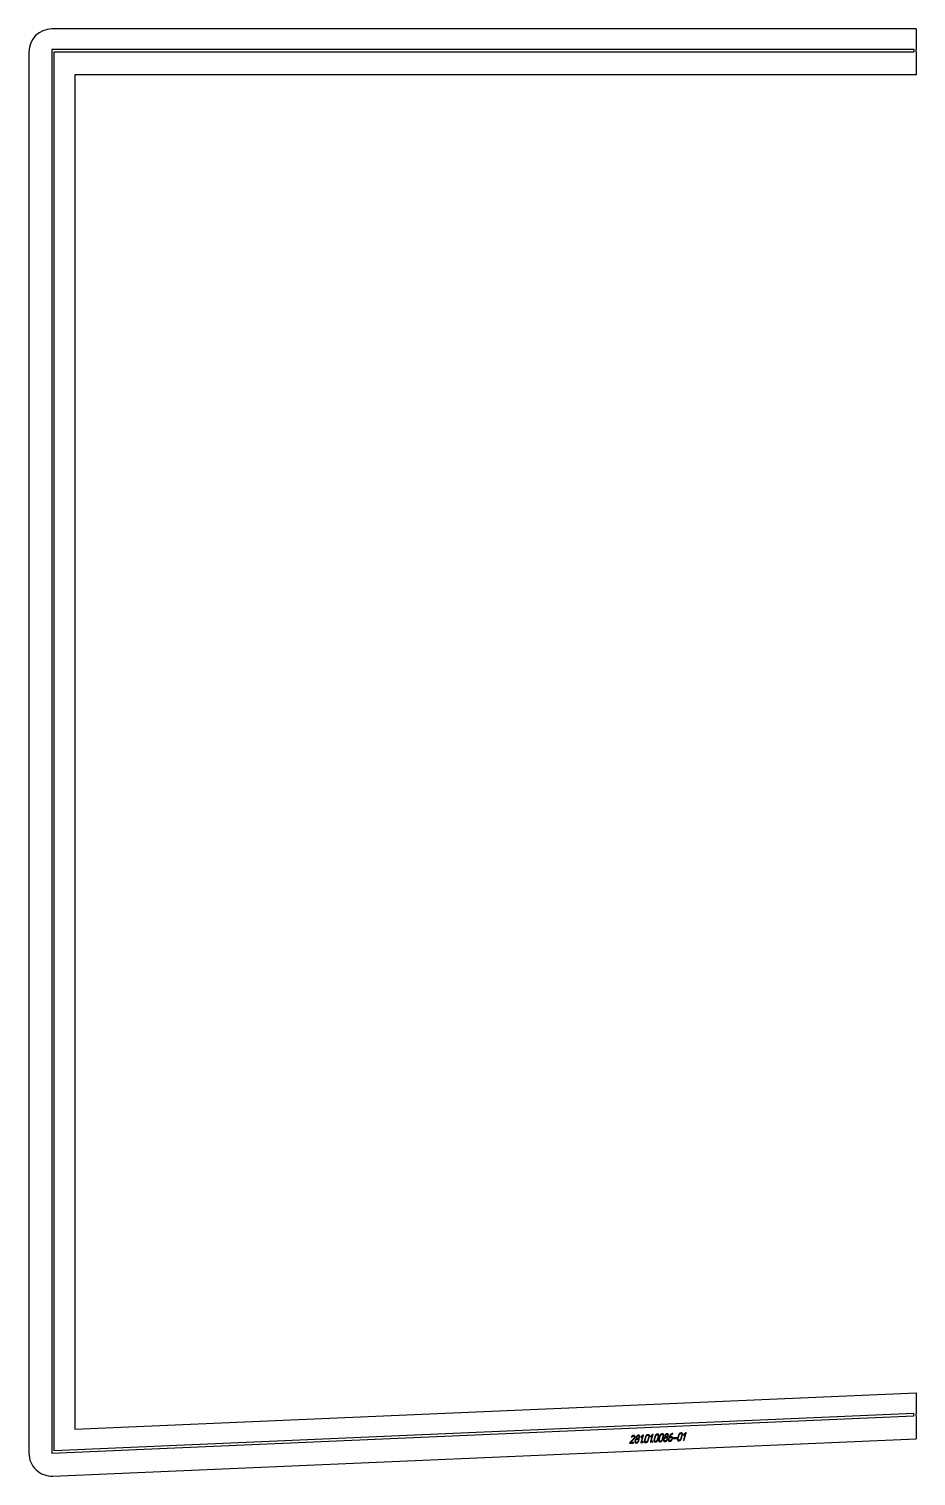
# Model space of a CAD drawing. Header units: millimetres. Extents: x 56 to 1218, y 72 to 1968.
import ezdxf

# ---------------------------------------------------------------- set-up
doc = ezdxf.new("R2010")
doc.units = ezdxf.units.MM
doc.linetypes.add('K5LT_BASIC', pattern=[0])
doc.layers.add('Engraving', color=7, linetype='Continuous')

msp = doc.modelspace()

# ---------------------------------------------------------------- linework, layer by layer
at = {"color": 143, "linetype": 'K5LT_BASIC', "lineweight": 25, "true_color": 0x33acca}
for p, q in [((1217.7, 1968.5), (86.1, 1968.5)), ((1217.7, 1968.5), (1217.7, 1941.5)), ((56.1, 1938.5), (56.1, 102.1)), ((1217.7, 1938.5), (1217.7, 1941.5)), ((1217.7, 1938.5), (1217.7, 1908.5)), ((116.1, 1908.5), (116.1, 133.4)), ((1217.7, 1908.5), (116.1, 1908.5)), ((116.1, 133.4), (1217.7, 181.1)), ((1217.7, 181.1), (1217.7, 154.1)), ((1217.7, 151.1), (1217.7, 154.1)), ((1217.7, 151.1), (1217.7, 121.1)), ((87.4, 72.1), (1217.7, 121.1))]:
    msp.add_line(p, q, dxfattribs=at)
for centre, start, end in [((86.1, 1938.5), 90, 180), ((86.1, 102.1), 180, 272.4787)]:
    msp.add_arc(centre, 30, start, end, dxfattribs=at)
at = {"layer": 'Engraving', "color": 143, "linetype": 'K5LT_BASIC', "lineweight": 25, "true_color": 0x33acca}
for p, q in [((86.1, 1941.5), (86.1, 102.1)), ((1215.1, 1941.5), (86.1, 1941.5)), ((89.1, 1938.5), (1215.1, 1938.5)), ((89.1, 105.3), (89.1, 1938.5)), ((1215.1, 1938.5), (1215.1, 1941.5)), ((1215, 154), (89.1, 105.3)), ((1215, 151), (1215, 154)), ((86.1, 102.1), (1215, 151))]:
    msp.add_line(p, q, dxfattribs=at)
for points, knots in [([(847.2, 115.3), (845.1, 115.2), (842.9, 115.1), (842.8, 115.1), (842.7, 115.2), (842.6, 115.3), (842.7, 115.4), (842.7, 115.5), (842.8, 115.6), (845.6, 118.7), (848.4, 121.8), (848.5, 122), (848.6, 122.1), (848.7, 122.2), (848.8, 122.4), (848.9, 122.6), (849, 122.9), (849.2, 123.6), (848.8, 124.1), (848.6, 124.3), (848.3, 124.4), (848, 124.6), (847.6, 124.5), (847.1, 124.5), (846.6, 124.2), (846.1, 123.9), (845.7, 123.2), (845.6, 123.1), (845.5, 123.1), (845.4, 123), (845.3, 123), (845.1, 123), (845.1, 123.1), (845, 123.2), (845, 123.3), (845.1, 123.4), (845.1, 123.4), (845.6, 124.3), (846.4, 124.8), (847.1, 125.2), (847.8, 125.3), (848.8, 125.3), (849.4, 124.7), (850, 124), (849.8, 122.9), (849.7, 122.6), (849.5, 122.2), (849.2, 121.9), (848.9, 121.4), (846.3, 118.6), (843.8, 115.8), (845.6, 115.9), (847.4, 116), (847.5, 116), (847.6, 115.9), (847.7, 115.8), (847.6, 115.7), (847.6, 115.5), (847.5, 115.4), (847.3, 115.3), (847.2, 115.3)], [0, 0, 0, 3.047826, 3.047826, 3.226196, 3.226196, 3.425035, 3.425035, 3.570989, 3.570989, 9.561221, 9.561221, 9.825724, 9.825724, 10.050668, 10.050668, 10.473601, 10.473601, 11.396415, 11.396415, 11.832946, 11.832946, 12.317549, 12.317549, 13.072233, 13.072233, 14.062635, 14.062635, 14.240973, 14.240973, 14.40613, 14.40613, 14.588981, 14.588981, 14.779051, 14.779051, 14.881829, 14.881829, 16.249197, 16.249197, 17.325971, 17.325971, 18.610175, 18.610175, 19.935785, 19.935785, 20.483021, 20.483021, 21.195978, 21.195978, 26.62229, 26.62229, 29.191003, 29.191003, 29.365522, 29.365522, 29.547183, 29.547183, 29.763638, 29.763638, 30, 30, 30]), ([(854.5, 117.8), (854.2, 116.9), (853.4, 116.2), (852.6, 115.6), (851.8, 115.5), (851.4, 115.5), (851, 115.5), (850.2, 115.4), (849.7, 116), (849.3, 116.6), (849.5, 117.5), (849.7, 118.3), (849.9, 119), (850.1, 119.5), (850.5, 120.1), (851, 120.6), (851.6, 121), (851.3, 121.2), (851.3, 121.7), (851.2, 122.1), (851.3, 122.6), (851.4, 123), (851.5, 123.4), (851.8, 124.2), (852.6, 124.9), (853, 125.2), (853.4, 125.4), (853.6, 125.5), (853.8, 125.6), (853.9, 125.6), (854, 125.6), (854.1, 125.6), (854.2, 125.6), (855.1, 125.7), (855.6, 125.1), (855.8, 124.8), (855.9, 124.4), (855.9, 124.2), (855.9, 124), (855.9, 123.9), (855.8, 123.8), (855.8, 123.7), (855.8, 123.6), (855.7, 123.2), (855.6, 122.8), (855.4, 122.3), (855.1, 121.9), (854.8, 121.5), (854.3, 121.1), (854.7, 120.9), (854.9, 120.4), (855.1, 119.9), (854.9, 119.2), (854.7, 118.5), (854.5, 117.8)], [0, 0, 0, 1.873598, 1.873598, 3.69261, 3.69261, 4.386884, 4.386884, 5.818535, 5.818535, 7.364988, 7.364988, 8.831065, 8.831065, 10.043454, 10.043454, 11.431214, 11.431214, 12.22177, 12.22177, 13.14885, 13.14885, 13.899491, 13.899491, 15.762312, 15.762312, 16.708293, 16.708293, 17.125443, 17.125443, 17.362221, 17.362221, 17.577677, 17.577677, 19.055802, 19.055802, 19.771228, 19.771228, 20.139764, 20.139764, 20.365597, 20.365597, 20.592941, 20.592941, 21.340886, 21.340886, 22.373032, 22.373032, 23.469845, 23.469845, 24.415003, 24.415003, 25.533412, 25.533412, 27, 27, 27]), ([(853.8, 117.8), (854, 118.5), (854.2, 119.2), (854.4, 119.8), (854.1, 120.2), (853.8, 120.6), (853.2, 120.6), (852.8, 120.6), (852.5, 120.5), (851.9, 120.5), (851.3, 120.1), (850.8, 119.6), (850.6, 119), (850.4, 118.3), (850.2, 117.6), (850.1, 117), (850.4, 116.6), (850.7, 116.2), (851.2, 116.2), (851.6, 116.2), (852, 116.2), (852.6, 116.3), (853.1, 116.7), (853.6, 117.2), (853.8, 117.8)], [0, 0, 0, 1.329406, 1.329406, 2.254108, 2.254108, 3.148824, 3.148824, 3.778355, 3.778355, 4.877538, 4.877538, 6.009386, 6.009386, 7.338792, 7.338792, 8.260968, 8.260968, 9.137189, 9.137189, 9.766721, 9.766721, 10.866842, 10.866842, 12, 12, 12]), ([(854.9, 122.8), (855, 123.2), (855.1, 123.5), (855.2, 124.1), (854.9, 124.5), (854.6, 124.9), (854.1, 124.9), (853.5, 124.9), (852.9, 124.4), (852.4, 124), (852.2, 123.4), (852.1, 123), (852, 122.6), (851.8, 122), (852.1, 121.6), (852.4, 121.2), (853, 121.3), (853.6, 121.3), (854.1, 121.7), (854.7, 122.2), (854.9, 122.8)], [0, 0, 0, 0.718951, 0.718951, 1.697337, 1.697337, 2.634709, 2.634709, 3.797866, 3.797866, 5.000561, 5.000561, 5.719512, 5.719512, 6.697901, 6.697901, 7.635273, 7.635273, 8.789173, 8.789173, 10, 10, 10]), ([(858.2, 116.2), (858.1, 116), (858, 115.9), (857.9, 115.8), (857.7, 115.8), (857.7, 115.8), (857.5, 115.9), (857.4, 116), (857.5, 116.2), (858.7, 120.4), (859.9, 124.7), (858.9, 123.9), (857.9, 123.1), (857.8, 123), (857.7, 122.9), (857.5, 122.9), (857.4, 123), (857.4, 123.1), (857.4, 123.3), (857.4, 123.4), (857.6, 123.5), (858.9, 124.7), (860.3, 125.8), (860.4, 125.9), (860.6, 125.9), (860.7, 125.9), (860.8, 125.9), (860.9, 125.8), (860.8, 125.6), (859.5, 120.9), (858.2, 116.2)], [0, 0, 0, 0.181151, 0.181151, 0.343934, 0.343934, 0.472146, 0.472146, 0.625059, 0.625059, 5.39951, 5.39951, 6.773407, 6.773407, 6.936544, 6.936544, 7.074093, 7.074093, 7.217588, 7.217588, 7.383484, 7.383484, 9.302301, 9.302301, 9.462957, 9.462957, 9.596849, 9.596849, 9.739807, 9.739807, 15, 15, 15]), ([(860, 117), (860.2, 117), (860.3, 116.9), (860.4, 116.7), (860.3, 116.5), (860.3, 116.3), (860.1, 116.1), (859.9, 116), (859.7, 115.9), (859.4, 115.9), (859.3, 116.1), (859.2, 116.2), (859.3, 116.5), (859.3, 116.6), (859.5, 116.8), (859.7, 117), (860, 117)], [0, 0, 0, 0.855828, 0.855828, 1.74556, 1.74556, 2.805969, 2.805969, 3.96496, 3.96496, 4.876932, 4.876932, 5.801755, 5.801755, 6.76801, 6.76801, 8, 8, 8]), ([(866.9, 118.5), (866.7, 117.6), (865.9, 116.9), (865.1, 116.2), (864.2, 116.2), (863.8, 116.2), (863.5, 116.1), (862.6, 116.1), (862.2, 116.7), (861.7, 117.3), (861.9, 118.2), (862.8, 121.1), (863.6, 124), (863.8, 124.8), (864.6, 125.5), (865.4, 126.2), (866.3, 126.2), (866.7, 126.3), (867, 126.3), (867.9, 126.3), (868.4, 125.7), (868.8, 125.1), (868.6, 124.2), (867.7, 121.3), (866.9, 118.5)], [0, 0, 0, 0.846521, 0.846521, 1.674424, 1.674424, 1.989042, 1.989042, 2.637777, 2.637777, 3.338641, 3.338641, 5.996422, 5.996422, 6.83575, 6.83575, 7.667338, 7.667338, 7.981955, 7.981955, 8.645972, 8.645972, 9.342219, 9.342219, 12, 12, 12]), ([(866.2, 118.4), (867, 121.3), (867.8, 124.2), (868, 124.8), (867.7, 125.2), (867.4, 125.6), (866.8, 125.6), (866.5, 125.5), (866.1, 125.5), (865.5, 125.5), (865, 125.1), (864.5, 124.6), (864.3, 124), (863.5, 121.1), (862.7, 118.2), (862.5, 117.6), (862.8, 117.2), (863.1, 116.8), (863.7, 116.9), (864, 116.9), (864.4, 116.9), (865, 116.9), (865.5, 117.4), (866, 117.8), (866.2, 118.4)], [0, 0, 0, 3.194824, 3.194824, 3.749556, 3.749556, 4.284872, 4.284872, 4.662943, 4.662943, 5.32312, 5.32312, 6.003067, 6.003067, 9.197891, 9.197891, 9.751896, 9.751896, 10.278148, 10.278148, 10.656218, 10.656218, 11.310094, 11.310094, 12, 12, 12]), ([(870.6, 116.9), (870.6, 116.7), (870.4, 116.6), (870.3, 116.5), (870.2, 116.5), (870.1, 116.5), (869.9, 116.6), (869.9, 116.6), (869.9, 116.8), (871.1, 121.1), (872.3, 125.4), (871.3, 124.5), (870.4, 123.7), (870.2, 123.6), (870.1, 123.6), (869.9, 123.6), (869.9, 123.7), (869.8, 123.8), (869.8, 124), (869.8, 124), (870, 124.2), (871.4, 125.3), (872.7, 126.5), (872.9, 126.6), (873, 126.6), (873.1, 126.6), (873.2, 126.5), (873.3, 126.4), (873.3, 126.3), (871.9, 121.6), (870.6, 116.9)], [0, 0, 0, 0.181151, 0.181151, 0.343934, 0.343934, 0.472146, 0.472146, 0.625059, 0.625059, 5.39951, 5.39951, 6.773407, 6.773407, 6.936544, 6.936544, 7.074093, 7.074093, 7.217588, 7.217588, 7.383484, 7.383484, 9.302301, 9.302301, 9.462957, 9.462957, 9.596849, 9.596849, 9.739807, 9.739807, 15, 15, 15]), ([(872.4, 117.7), (872.6, 117.7), (872.7, 117.5), (872.8, 117.4), (872.8, 117.2), (872.7, 117), (872.5, 116.8), (872.3, 116.6), (872.1, 116.6), (871.8, 116.6), (871.7, 116.7), (871.6, 116.9), (871.7, 117.1), (871.7, 117.2), (871.9, 117.4), (872.1, 117.7), (872.4, 117.7)], [0, 0, 0, 0.855828, 0.855828, 1.74556, 1.74556, 2.805969, 2.805969, 3.96496, 3.96496, 4.876932, 4.876932, 5.801755, 5.801755, 6.76801, 6.76801, 8, 8, 8]), ([(879.3, 119.1), (879.1, 118.2), (878.3, 117.5), (877.5, 116.9), (876.6, 116.8), (876.2, 116.8), (875.9, 116.8), (875.1, 116.7), (874.6, 117.3), (874.1, 117.9), (874.4, 118.8), (875.2, 121.7), (876, 124.6), (876.2, 125.5), (877, 126.2), (877.8, 126.9), (878.7, 126.9), (879.1, 126.9), (879.4, 126.9), (880.3, 127), (880.8, 126.4), (881.2, 125.8), (881, 124.9), (880.2, 122), (879.3, 119.1)], [0, 0, 0, 0.846521, 0.846521, 1.674424, 1.674424, 1.989042, 1.989042, 2.637777, 2.637777, 3.338641, 3.338641, 5.996422, 5.996422, 6.83575, 6.83575, 7.667338, 7.667338, 7.981955, 7.981955, 8.645972, 8.645972, 9.342219, 9.342219, 12, 12, 12]), ([(878.6, 119.1), (879.4, 122), (880.3, 124.8), (880.4, 125.4), (880.1, 125.8), (879.8, 126.2), (879.2, 126.2), (878.9, 126.2), (878.5, 126.2), (877.9, 126.1), (877.4, 125.7), (876.9, 125.3), (876.7, 124.7), (875.9, 121.8), (875.1, 118.9), (874.9, 118.3), (875.2, 117.9), (875.5, 117.5), (876.1, 117.5), (876.4, 117.5), (876.8, 117.6), (877.4, 117.6), (877.9, 118), (878.5, 118.4), (878.6, 119.1)], [0, 0, 0, 3.194824, 3.194824, 3.749556, 3.749556, 4.284872, 4.284872, 4.662943, 4.662943, 5.32312, 5.32312, 6.003067, 6.003067, 9.197891, 9.197891, 9.751896, 9.751896, 10.278148, 10.278148, 10.656218, 10.656218, 11.310094, 11.310094, 12, 12, 12]), ([(885.7, 119.4), (885.4, 118.6), (884.6, 117.9), (883.8, 117.2), (882.9, 117.2), (882.6, 117.1), (882.2, 117.1), (881.4, 117.1), (880.9, 117.7), (880.4, 118.3), (880.7, 119.2), (881.5, 122.1), (882.3, 125), (882.6, 125.8), (883.4, 126.5), (884.2, 127.2), (885.1, 127.2), (885.4, 127.3), (885.8, 127.3), (886.7, 127.3), (887.1, 126.7), (887.6, 126.1), (887.3, 125.2), (886.5, 122.3), (885.7, 119.4)], [0, 0, 0, 0.846521, 0.846521, 1.674424, 1.674424, 1.989042, 1.989042, 2.637777, 2.637777, 3.338641, 3.338641, 5.996422, 5.996422, 6.83575, 6.83575, 7.667338, 7.667338, 7.981955, 7.981955, 8.645972, 8.645972, 9.342219, 9.342219, 12, 12, 12]), ([(885, 119.4), (885.8, 122.3), (886.6, 125.2), (886.8, 125.8), (886.5, 126.2), (886.2, 126.6), (885.6, 126.5), (885.2, 126.5), (884.9, 126.5), (884.3, 126.5), (883.7, 126), (883.2, 125.6), (883, 125), (882.2, 122.1), (881.4, 119.2), (881.2, 118.6), (881.6, 118.2), (881.9, 117.8), (882.4, 117.8), (882.8, 117.9), (883.1, 117.9), (883.7, 117.9), (884.3, 118.3), (884.8, 118.8), (885, 119.4)], [0, 0, 0, 3.194824, 3.194824, 3.749556, 3.749556, 4.284872, 4.284872, 4.662943, 4.662943, 5.32312, 5.32312, 6.003067, 6.003067, 9.197891, 9.197891, 9.751896, 9.751896, 10.278148, 10.278148, 10.656218, 10.656218, 11.310094, 11.310094, 12, 12, 12]), ([(892, 119.8), (891.8, 118.9), (891, 118.2), (890.2, 117.5), (889.3, 117.5), (888.9, 117.5), (888.6, 117.5), (887.7, 117.4), (887.3, 118), (886.8, 118.6), (887, 119.5), (887.2, 120.2), (887.5, 121), (887.6, 121.5), (888.1, 122), (888.5, 122.6), (889.1, 122.9), (888.9, 123.2), (888.8, 123.6), (888.7, 124.1), (888.8, 124.6), (888.9, 125), (889, 125.3), (889.3, 126.2), (890.1, 126.9), (890.5, 127.2), (890.9, 127.4), (891.1, 127.5), (891.3, 127.5), (891.4, 127.6), (891.5, 127.6), (891.7, 127.6), (891.8, 127.6), (892.6, 127.6), (893.1, 127), (893.3, 126.8), (893.4, 126.4), (893.4, 126.2), (893.4, 126), (893.4, 125.9), (893.4, 125.8), (893.3, 125.7), (893.3, 125.5), (893.2, 125.2), (893.1, 124.8), (892.9, 124.3), (892.6, 123.9), (892.3, 123.4), (891.8, 123.1), (892.2, 122.9), (892.4, 122.3), (892.6, 121.8), (892.4, 121.2), (892.2, 120.5), (892, 119.8)], [0, 0, 0, 1.873598, 1.873598, 3.69261, 3.69261, 4.386884, 4.386884, 5.818535, 5.818535, 7.364988, 7.364988, 8.831065, 8.831065, 10.043454, 10.043454, 11.431214, 11.431214, 12.22177, 12.22177, 13.14885, 13.14885, 13.899491, 13.899491, 15.762312, 15.762312, 16.708293, 16.708293, 17.125443, 17.125443, 17.362221, 17.362221, 17.577677, 17.577677, 19.055802, 19.055802, 19.771228, 19.771228, 20.139764, 20.139764, 20.365597, 20.365597, 20.592941, 20.592941, 21.340886, 21.340886, 22.373032, 22.373032, 23.469845, 23.469845, 24.415003, 24.415003, 25.533412, 25.533412, 27, 27, 27]), ([(891.3, 119.7), (891.5, 120.5), (891.7, 121.2), (891.9, 121.8), (891.6, 122.2), (891.3, 122.6), (890.7, 122.5), (890.3, 122.5), (890, 122.5), (889.4, 122.5), (888.9, 122), (888.3, 121.6), (888.2, 121), (888, 120.3), (887.8, 119.5), (887.6, 119), (887.9, 118.6), (888.2, 118.1), (888.8, 118.2), (889.1, 118.2), (889.5, 118.2), (890.1, 118.2), (890.6, 118.7), (891.1, 119.1), (891.3, 119.7)], [0, 0, 0, 1.329406, 1.329406, 2.254108, 2.254108, 3.148824, 3.148824, 3.778355, 3.778355, 4.877538, 4.877538, 6.009386, 6.009386, 7.338792, 7.338792, 8.260968, 8.260968, 9.137189, 9.137189, 9.766721, 9.766721, 10.866842, 10.866842, 12, 12, 12]), ([(892.4, 124.8), (892.5, 125.1), (892.6, 125.5), (892.7, 126.1), (892.5, 126.5), (892.2, 126.9), (891.6, 126.9), (891, 126.8), (890.5, 126.4), (889.9, 126), (889.7, 125.4), (889.6, 125), (889.5, 124.6), (889.4, 124), (889.7, 123.6), (890, 123.2), (890.5, 123.3), (891.1, 123.3), (891.7, 123.7), (892.2, 124.1), (892.4, 124.8)], [0, 0, 0, 0.718951, 0.718951, 1.697337, 1.697337, 2.634709, 2.634709, 3.797866, 3.797866, 5.000561, 5.000561, 5.719512, 5.719512, 6.697901, 6.697901, 7.635273, 7.635273, 8.789173, 8.789173, 10, 10, 10]), ([(894.3, 123.1), (894.7, 124.6), (895.8, 125.9), (897, 127.3), (898.7, 127.9), (898.8, 127.9), (898.8, 128), (899, 128), (899.1, 127.9), (899.1, 127.7), (899.1, 127.6), (899, 127.5), (899, 127.4), (898.9, 127.3), (898.8, 127.3), (898.7, 127.2), (898.6, 127.2), (898.5, 127.2), (898.4, 127.1), (898.3, 127), (898.1, 126.9), (897.8, 126.8), (897.4, 126.5), (896.9, 126.2), (896.3, 125.5), (895.9, 125.1), (895.6, 124.5), (895.2, 124), (895.1, 123.5), (896.2, 123.5), (897.2, 123.6), (898.1, 123.6), (898.6, 123.1), (899, 122.5), (898.8, 121.5), (898.6, 120.8), (898.4, 120.1), (898.1, 119.2), (897.3, 118.5), (896.5, 117.9), (895.6, 117.8), (895.3, 117.8), (894.9, 117.8), (894.1, 117.7), (893.6, 118.3), (893.1, 118.9), (893.4, 119.8), (893.8, 121.5), (894.3, 123.1)], [0, 0, 0, 2.498316, 2.498316, 5.262484, 5.262484, 5.387819, 5.387819, 5.576565, 5.576565, 5.780812, 5.780812, 5.94013, 5.94013, 6.158112, 6.158112, 6.282716, 6.282716, 6.433855, 6.433855, 6.733626, 6.733626, 7.321232, 7.321232, 8.511503, 8.511503, 9.467261, 9.467261, 10.342598, 10.342598, 11.992145, 11.992145, 13.165958, 13.165958, 14.387907, 14.387907, 15.553255, 15.553255, 17.042108, 17.042108, 18.487785, 18.487785, 19.039603, 19.039603, 20.17753, 20.17753, 21.406839, 21.406839, 24, 24, 24]), ([(894.9, 122.8), (894.5, 121.3), (894.1, 119.9), (893.9, 119.3), (894.2, 118.9), (894.5, 118.5), (895.1, 118.5), (895.5, 118.5), (895.8, 118.5), (896.4, 118.6), (896.9, 119), (897.5, 119.5), (897.6, 120.1), (897.8, 120.8), (898.1, 121.5), (898.2, 122.1), (897.9, 122.5), (897.6, 122.9), (897, 122.9), (896, 122.8), (894.9, 122.8)], [0, 0, 0, 2.151609, 2.151609, 2.897861, 2.897861, 3.606926, 3.606926, 4.116362, 4.116362, 5.006613, 5.006613, 5.923599, 5.923599, 6.999394, 6.999394, 7.74769, 7.74769, 8.471721, 8.471721, 10, 10, 10]), ([(904.3, 121.5), (902.2, 121.4), (900, 121.3), (899.9, 121.3), (899.8, 121.3), (899.7, 121.5), (899.8, 121.6), (899.8, 121.7), (899.9, 121.8), (900.1, 122), (900.2, 122), (902.4, 122.1), (904.5, 122.2), (904.6, 122.2), (904.7, 122.1), (904.8, 122), (904.7, 121.9), (904.7, 121.7), (904.6, 121.6), (904.5, 121.5), (904.3, 121.5)], [0, 0, 0, 3.94619, 3.94619, 4.18756, 4.18756, 4.430856, 4.430856, 4.683549, 4.683549, 5.009861, 5.009861, 8.956051, 8.956051, 9.181245, 9.181245, 9.415662, 9.415662, 9.694987, 9.694987, 10, 10, 10]), ([(910.3, 120.7), (910, 119.8), (909.2, 119.2), (908.4, 118.5), (907.5, 118.5), (907.1, 118.4), (906.8, 118.4), (906, 118.4), (905.5, 119), (905, 119.6), (905.3, 120.5), (906.1, 123.4), (906.9, 126.2), (907.2, 127.1), (908, 127.8), (908.8, 128.5), (909.6, 128.5), (910, 128.5), (910.4, 128.6), (911.2, 128.6), (911.7, 128), (912.1, 127.4), (911.9, 126.5), (911.1, 123.6), (910.3, 120.7)], [0, 0, 0, 0.846521, 0.846521, 1.674424, 1.674424, 1.989042, 1.989042, 2.637777, 2.637777, 3.338641, 3.338641, 5.996422, 5.996422, 6.83575, 6.83575, 7.667338, 7.667338, 7.981955, 7.981955, 8.645972, 8.645972, 9.342219, 9.342219, 12, 12, 12]), ([(909.5, 120.7), (910.4, 123.6), (911.2, 126.5), (911.3, 127.1), (911, 127.5), (910.7, 127.9), (910.2, 127.8), (909.8, 127.8), (909.4, 127.8), (908.9, 127.8), (908.3, 127.3), (907.8, 126.9), (907.6, 126.3), (906.8, 123.4), (906, 120.5), (905.8, 119.9), (906.1, 119.5), (906.4, 119.1), (907, 119.1), (907.4, 119.2), (907.7, 119.2), (908.3, 119.2), (908.8, 119.6), (909.4, 120.1), (909.5, 120.7)], [0, 0, 0, 3.194824, 3.194824, 3.749556, 3.749556, 4.284872, 4.284872, 4.662943, 4.662943, 5.32312, 5.32312, 6.003067, 6.003067, 9.197891, 9.197891, 9.751896, 9.751896, 10.278148, 10.278148, 10.656218, 10.656218, 11.310094, 11.310094, 12, 12, 12]), ([(913.9, 119.1), (913.9, 119), (913.8, 118.9), (913.6, 118.8), (913.5, 118.8), (913.4, 118.8), (913.3, 118.8), (913.2, 118.9), (913.2, 119.1), (914.4, 123.4), (915.6, 127.6), (914.7, 126.8), (913.7, 126), (913.5, 125.9), (913.4, 125.9), (913.3, 125.9), (913.2, 126), (913.1, 126.1), (913.2, 126.2), (913.2, 126.3), (913.3, 126.5), (914.7, 127.6), (916.1, 128.8), (916.2, 128.9), (916.3, 128.9), (916.5, 128.9), (916.6, 128.8), (916.6, 128.7), (916.6, 128.5), (915.3, 123.8), (913.9, 119.1)], [0, 0, 0, 0.181151, 0.181151, 0.343934, 0.343934, 0.472146, 0.472146, 0.625059, 0.625059, 5.39951, 5.39951, 6.773407, 6.773407, 6.936544, 6.936544, 7.074093, 7.074093, 7.217588, 7.217588, 7.383484, 7.383484, 9.302301, 9.302301, 9.462957, 9.462957, 9.596849, 9.596849, 9.739807, 9.739807, 15, 15, 15])]:
    msp.add_open_spline(points, degree=2, knots=knots, dxfattribs=at)

doc.saveas('drawing.dxf')
